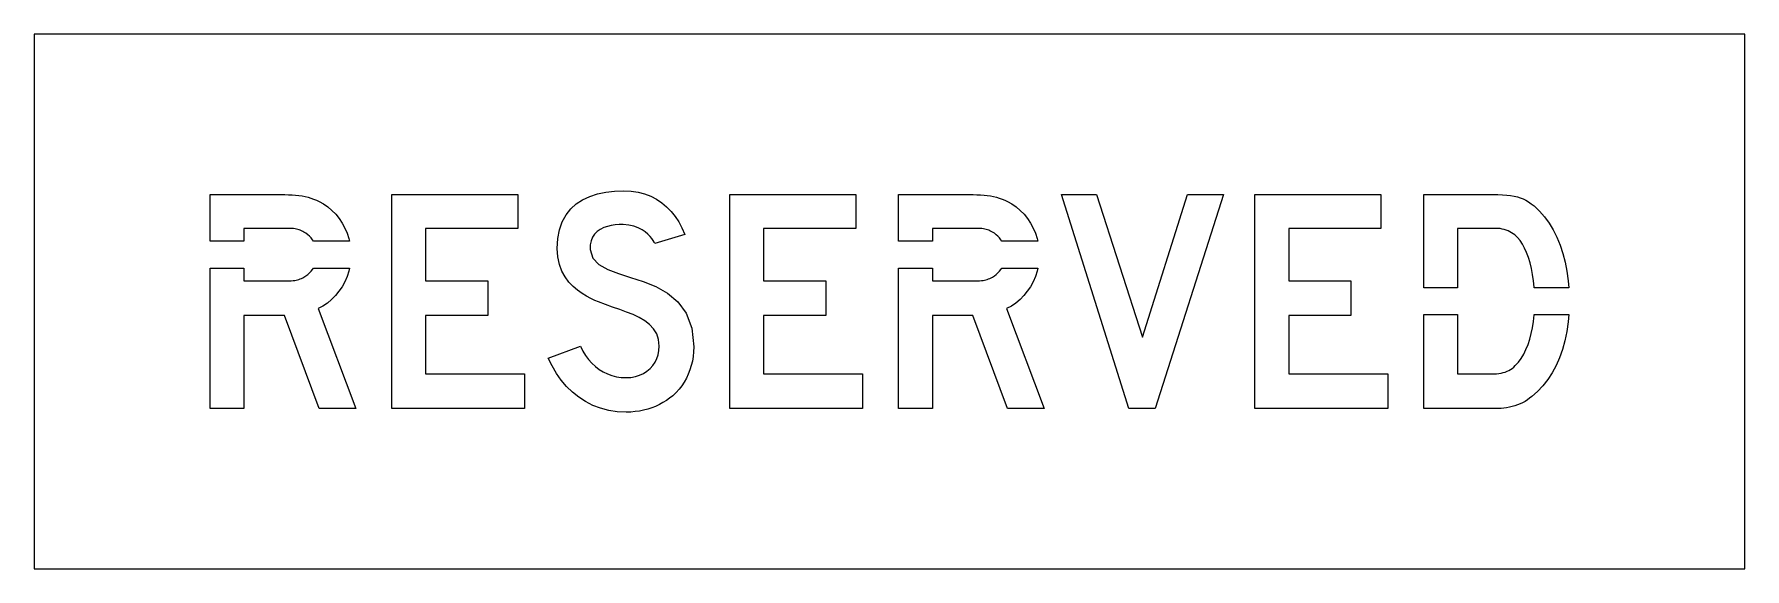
# Model space of a CAD drawing. Extents: x 0 to 32, y 0 to 10.
import ezdxf

# ---------------------------------------------------------------- set-up
doc = ezdxf.new("R2010")
doc.units = 0
doc.layers.add('CUT', color=7, linetype='Continuous')
doc.layers.add('OUTSIDE', color=1, linetype='Continuous')

msp = doc.modelspace()

# ---------------------------------------------------------------- linework, layer by layer
at = {"layer": 'CUT'}
for points in [[(12.2926, 3.802), (12.2674, 3.7208), (12.2366, 3.642), (12.2006, 3.5664), (12.1594, 3.494), (12.1134, 3.4244), (12.0622, 3.3588), (12.0062, 3.2968), (11.9454, 3.2384), (11.8874, 3.1912), (11.8262, 3.1476), (11.7618, 3.1076), (11.6946, 3.0712), (11.625, 3.0388), (11.5522, 3.0104), (11.4774, 2.9864), (11.4006, 2.9664), (11.3218, 2.9504), (11.241, 2.9392), (11.1586, 2.932), (11.075, 2.93), (10.907, 2.938), (10.7466, 2.9628), (10.5946, 3.0028), (10.4502, 3.0576), (10.3146, 3.1264), (10.1874, 3.2088), (10.069, 3.3036), (9.9598, 3.41), (9.8594, 3.528), (9.7686, 3.656), (9.687, 3.7936), (9.6154, 3.9404), (10.219, 4.1648), (10.2638, 4.0736), (10.3146, 3.9896), (10.3706, 3.9128), (10.4318, 3.8436), (10.4974, 3.782), (10.5682, 3.728), (10.643, 3.682), (10.7222, 3.644), (10.805, 3.6144), (10.8918, 3.5928), (10.9818, 3.58), (11.075, 3.5756), (11.1638, 3.5808), (11.2474, 3.5956), (11.3254, 3.62), (11.3974, 3.6536), (11.4626, 3.6948), (11.5206, 3.744), (11.5714, 3.8), (11.6138, 3.8624), (11.6474, 3.9308), (11.6722, 4.0044), (11.6874, 4.0824), (11.6926, 4.1648), (11.6802, 4.2892), (11.6446, 4.3968), (11.5882, 4.4896), (11.5134, 4.57), (11.423, 4.6392), (11.319, 4.7), (11.2042, 4.754), (11.0814, 4.8032), (10.9526, 4.8496), (10.8202, 4.8956), (10.6874, 4.9428), (10.5558, 4.9928), (10.4906, 5.0208), (10.4158, 5.0552), (10.3346, 5.0972), (10.2498, 5.1484), (10.1638, 5.2092), (10.0806, 5.2808), (10.0018, 5.364), (9.931, 5.4596), (9.871, 5.5692), (9.8246, 5.6936), (9.7946, 5.8332), (9.7838, 5.9896), (9.795, 6.176), (9.8266, 6.3424), (9.8786, 6.49), (9.9486, 6.6188), (10.0362, 6.7304), (10.1402, 6.8244), (10.2586, 6.9024), (10.391, 6.9648), (10.5358, 7.012), (10.6918, 7.0448), (10.8582, 7.064), (11.033, 7.07), (11.1694, 7.0636), (11.2986, 7.044), (11.4198, 7.012), (11.5338, 6.9684), (11.6398, 6.9132), (11.7382, 6.8472), (11.8294, 6.7712), (11.9126, 6.6856), (11.9882, 6.5904), (12.0566, 6.4872), (12.117, 6.3752), (12.1698, 6.256), (11.6086, 6.0876), (11.6054, 6.0944), (11.5958, 6.1128), (11.5794, 6.1404), (11.5554, 6.1756), (11.523, 6.2156), (11.4822, 6.258), (11.4318, 6.3008), (11.3714, 6.3412), (11.3006, 6.378), (11.2186, 6.4076), (11.125, 6.4288), (11.019, 6.4384), (10.9442, 6.4396), (10.869, 6.4344), (10.7942, 6.4236), (10.7218, 6.406), (10.653, 6.3812), (10.589, 6.3492), (10.5322, 6.3092), (10.4834, 6.2608), (10.4446, 6.2036), (10.417, 6.1376), (10.4022, 6.0616), (10.4014, 5.9756), (10.4514, 5.8132), (10.5646, 5.6912), (10.7278, 5.5976), (10.9286, 5.5212), (11.1538, 5.4504), (11.391, 5.3736), (11.6266, 5.28), (11.8486, 5.1572), (12.0434, 4.9944), (12.1986, 4.78), (12.3014, 4.5028), (12.3382, 4.1508), (12.3354, 4.0604), (12.3266, 3.972), (12.3126, 3.886)], [(5.084, 6.2756), (5.0468, 6.2984), (5.0228, 6.3116), (5.0004, 6.3228), (4.978, 6.3328), (4.9552, 6.3412), (4.9316, 6.3484), (4.9064, 6.3544), (4.8788, 6.3592), (4.8484, 6.3628), (4.814, 6.3652), (4.7752, 6.3672), (4.7312, 6.368), (4.682, 6.3684), (3.924, 6.3684), (3.924, 6.1282), (3.2924, 6.1282), (3.2924, 7), (4.6116, 7), (4.6868, 6.9992), (4.7584, 6.9976), (4.826, 6.994), (4.8908, 6.9892), (4.9524, 6.9824), (5.0116, 6.9736), (5.0684, 6.9628), (5.1232, 6.95), (5.176, 6.9348), (5.2276, 6.9172), (5.278, 6.8968), (5.3276, 6.8736), (5.4132, 6.8264), (5.494, 6.7696), (5.57, 6.704), (5.64, 6.6308), (5.7036, 6.5508), (5.7608, 6.4648), (5.8104, 6.374), (5.8524, 6.2792), (5.886, 6.1808), (5.899, 6.1282), (5.225, 6.1282), (5.2076, 6.1552), (5.1808, 6.1892), (5.1512, 6.2208), (5.1192, 6.2496)], [(9.0468, 6.3684), (7.3204, 6.3684), (7.3204, 5.386), (8.4852, 5.386), (8.4852, 4.7404), (7.3204, 4.7404), (7.3204, 3.6456), (9.1732, 3.6456), (9.1732, 3), (6.6888, 3), (6.6888, 7), (9.0468, 7)], [(13.6434, 6.3684), (13.6434, 5.386), (14.8082, 5.386), (14.8082, 4.7404), (13.6434, 4.7404), (13.6434, 3.6456), (15.4962, 3.6456), (15.4962, 3), (13.0118, 3), (13.0118, 7), (15.3698, 7), (15.3698, 6.3684)], [(17.9966, 6.2496), (17.9614, 6.2756), (17.9242, 6.2984), (17.9002, 6.3116), (17.8778, 6.3228), (17.8554, 6.3328), (17.8326, 6.3412), (17.809, 6.3484), (17.7838, 6.3544), (17.7562, 6.3592), (17.7258, 6.3628), (17.6914, 6.3652), (17.6526, 6.3672), (17.6086, 6.368), (17.5594, 6.3684), (16.8014, 6.3684), (16.8014, 6.1282), (16.1698, 6.1282), (16.1698, 7), (17.489, 7), (17.5642, 6.9992), (17.6358, 6.9976), (17.7034, 6.994), (17.7682, 6.9892), (17.8298, 6.9824), (17.889, 6.9736), (17.9458, 6.9628), (18.0006, 6.95), (18.0534, 6.9348), (18.105, 6.9172), (18.1554, 6.8968), (18.205, 6.8736), (18.2906, 6.8264), (18.3714, 6.7696), (18.4474, 6.704), (18.5174, 6.6308), (18.581, 6.5508), (18.6382, 6.4648), (18.6878, 6.374), (18.7298, 6.2792), (18.7634, 6.1808), (18.7764, 6.1282), (18.1024, 6.1282), (18.085, 6.1552), (18.0582, 6.1892), (18.0286, 6.2208)], [(19.875, 7), (20.731, 4.3332), (21.5734, 7), (22.247, 7), (20.9698, 3), (20.4786, 3), (19.2154, 7)], [(23.4678, 6.3684), (23.4678, 5.386), (24.6326, 5.386), (24.6326, 4.7404), (23.4678, 4.7404), (23.4678, 3.6456), (25.3206, 3.6456), (25.3206, 3), (22.8362, 3), (22.8362, 7), (25.1942, 7), (25.1942, 6.3684)], [(27.9838, 5.7244), (27.9534, 5.8236), (27.9194, 5.9156), (27.8818, 5.9996), (27.8406, 6.0756), (27.7962, 6.1424), (27.7486, 6.2), (27.723, 6.224), (27.6962, 6.2464), (27.6674, 6.2676), (27.637, 6.2872), (27.605, 6.3052), (27.5714, 6.3212), (27.5366, 6.3348), (27.5002, 6.3464), (27.4622, 6.356), (27.4234, 6.3628), (27.383, 6.3668), (27.3414, 6.3684), (26.6258, 6.3684), (26.6258, 5.258), (25.9942, 5.258), (25.9942, 7), (27.2854, 7), (27.3822, 6.9992), (27.4694, 6.996), (27.5482, 6.9908), (27.6198, 6.9828), (27.685, 6.972), (27.745, 6.958), (27.801, 6.9404), (27.8542, 6.9188), (27.905, 6.8936), (27.9554, 6.8636), (28.0058, 6.8288), (28.0574, 6.7896), (28.1586, 6.6928), (28.2526, 6.5852), (28.3382, 6.4676), (28.4154, 6.34), (28.4846, 6.2024), (28.545, 6.056), (28.5966, 5.9008), (28.6394, 5.7372), (28.673, 5.5656), (28.6974, 5.3868), (28.7076, 5.258), (28.0614, 5.258), (28.061, 5.266), (28.0486, 5.3888), (28.0314, 5.5064), (28.0098, 5.6188)], [(3.924, 5.6262), (3.924, 5.386), (4.682, 5.386), (4.7284, 5.3864), (4.7704, 5.3872), (4.808, 5.3892), (4.842, 5.3916), (4.8728, 5.3952), (4.9012, 5.4), (4.9276, 5.406), (4.952, 5.4128), (4.976, 5.4216), (4.9992, 5.4316), (5.0228, 5.4428), (5.0468, 5.456), (5.084, 5.4788), (5.1192, 5.5048), (5.1512, 5.5336), (5.1808, 5.5652), (5.2076, 5.5992), (5.225, 5.6262), (5.9005, 5.6262), (5.886, 5.5652), (5.852, 5.4656), (5.8096, 5.3692), (5.7592, 5.2772), (5.7008, 5.1904), (5.6356, 5.11), (5.564, 5.0364), (5.486, 4.9708), (5.4024, 4.914), (5.3136, 4.8668), (6.0152, 3), (5.3276, 3), (4.682, 4.7404), (3.924, 4.7404), (3.924, 3), (3.2924, 3), (3.2924, 5.6262)], [(16.8014, 5.386), (17.5594, 5.386), (17.6058, 5.3864), (17.6478, 5.3872), (17.6854, 5.3892), (17.7194, 5.3916), (17.7502, 5.3952), (17.7786, 5.4), (17.805, 5.406), (17.8294, 5.4128), (17.8534, 5.4216), (17.8766, 5.4316), (17.9002, 5.4428), (17.9242, 5.456), (17.9614, 5.4788), (17.9966, 5.5048), (18.0286, 5.5336), (18.0582, 5.5652), (18.085, 5.5992), (18.1024, 5.6262), (18.7779, 5.6262), (18.7634, 5.5652), (18.7294, 5.4656), (18.687, 5.3692), (18.6366, 5.2772), (18.5782, 5.1904), (18.513, 5.11), (18.4414, 5.0364), (18.3634, 4.9708), (18.2798, 4.914), (18.191, 4.8668), (18.8926, 3), (18.205, 3), (17.5594, 4.7404), (16.8014, 4.7404), (16.8014, 3), (16.1698, 3), (16.1698, 5.6262), (16.8014, 5.6262)], [(28.3966, 3.6648), (28.3142, 3.5384), (28.223, 3.4228), (28.1234, 3.318), (28.0154, 3.2244), (27.9754, 3.1908), (27.9338, 3.16), (27.8898, 3.1324), (27.8442, 3.1072), (27.797, 3.0848), (27.7486, 3.0648), (27.699, 3.0476), (27.6482, 3.0332), (27.597, 3.0212), (27.545, 3.0116), (27.4926, 3.0048), (27.4398, 3), (27.4286, 3), (27.4154, 3), (27.4006, 3), (27.3846, 3), (27.3674, 3), (27.3486, 3), (27.3286, 3), (27.3078, 3), (27.2858, 3), (27.263, 3), (27.2394, 3), (27.2154, 3), (25.9942, 3), (25.9942, 4.756), (26.6258, 4.756), (26.6258, 3.6456), (27.2574, 3.6456), (27.3082, 3.6464), (27.3558, 3.6492), (27.4006, 3.654), (27.4426, 3.6608), (27.4818, 3.6696), (27.5186, 3.6808), (27.5538, 3.694), (27.587, 3.71), (27.6186, 3.7284), (27.649, 3.7496), (27.6782, 3.7732), (27.7066, 3.8), (27.7638, 3.8636), (27.8162, 3.9352), (27.8642, 4.0144), (27.907, 4.1004), (27.9454, 4.1936), (27.9786, 4.2928), (28.0066, 4.3988), (28.0298, 4.51), (28.0478, 4.6268), (28.061, 4.7488), (28.0614, 4.756), (28.7073, 4.756), (28.6962, 4.6216), (28.6706, 4.4404), (28.635, 4.2672), (28.5894, 4.1028), (28.5346, 3.9472), (28.4702, 3.8012)]]:
    msp.add_lwpolyline(points, close=True, dxfattribs=at)
at = {"layer": 'OUTSIDE'}
msp.add_lwpolyline([(0, 0), (32, 0), (32, 10), (0, 10)], close=True, dxfattribs=at)

doc.saveas('drawing.dxf')
